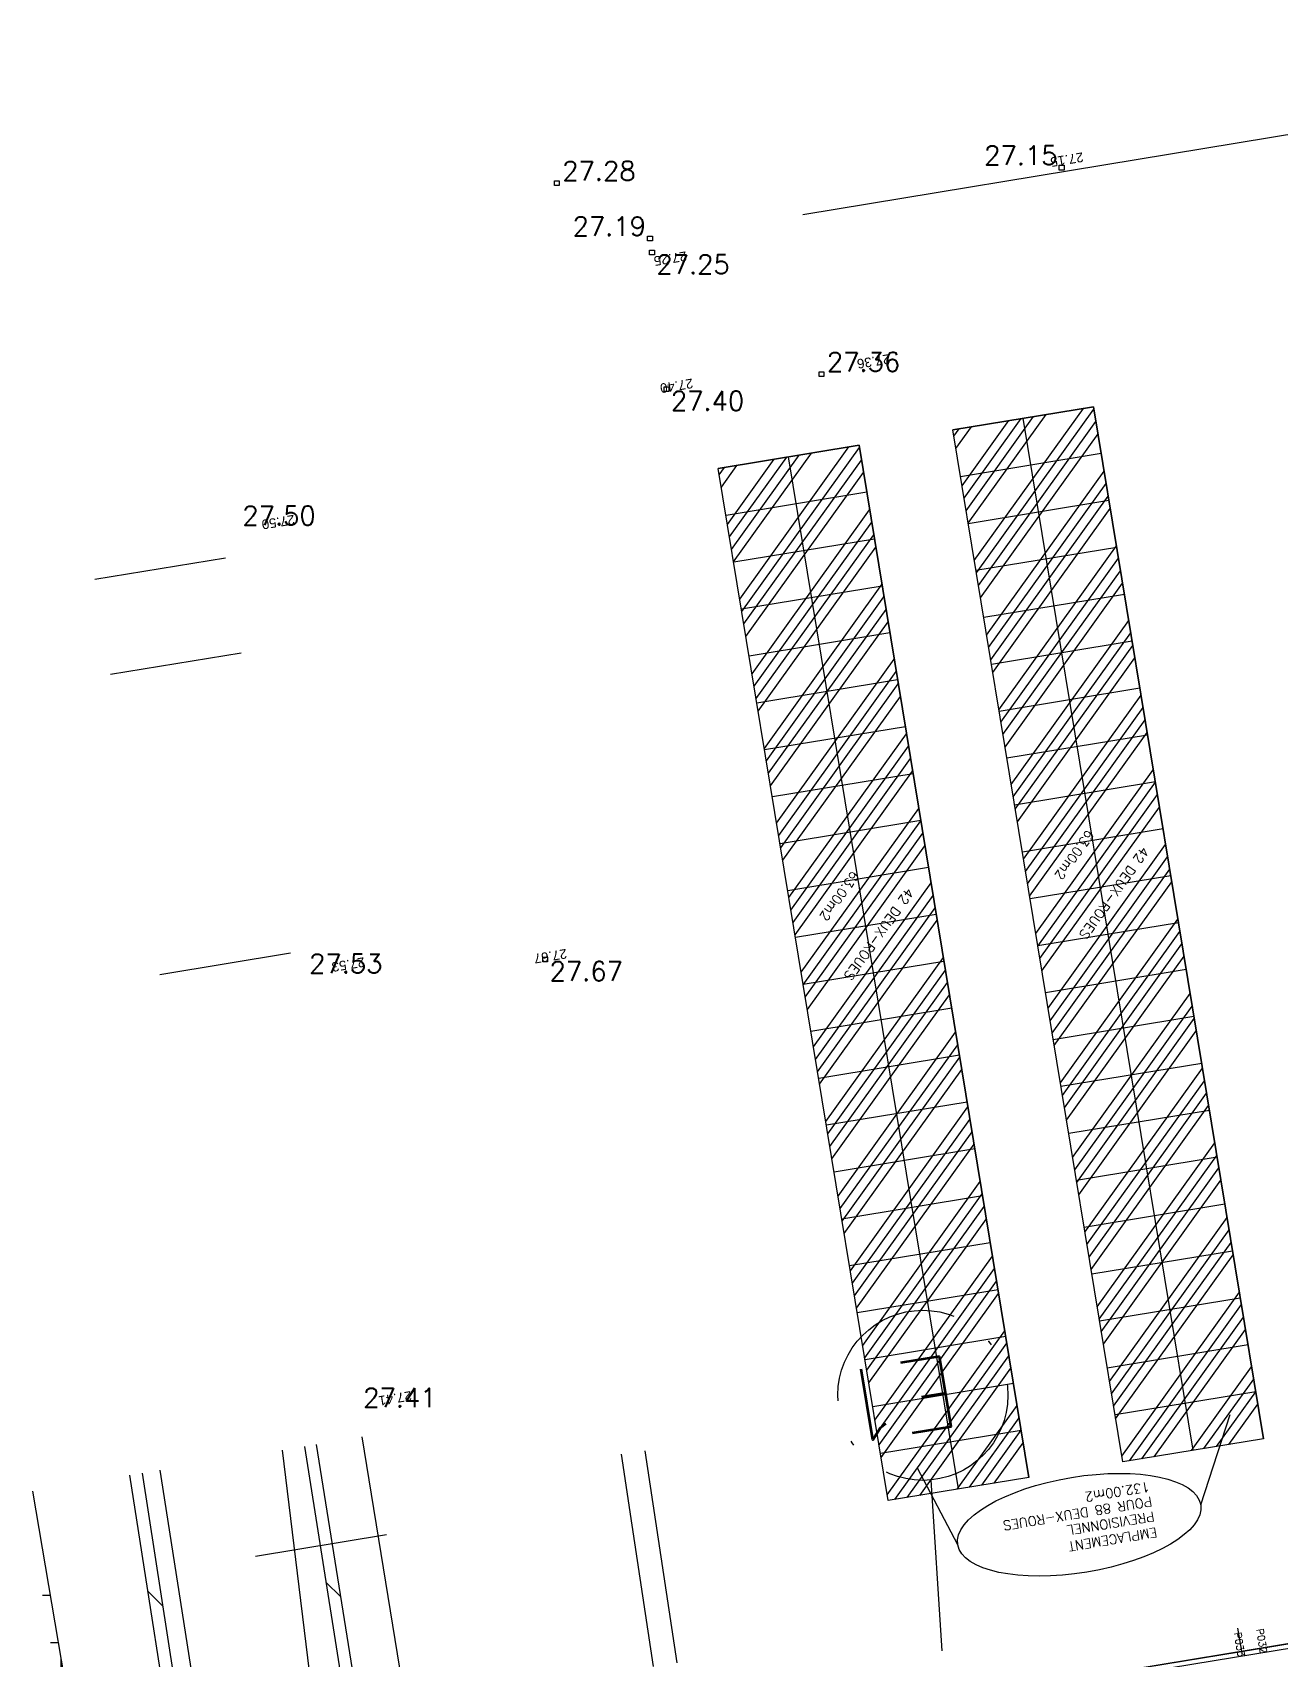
# Model space of a CAD drawing. Header units: millimetres. Extents: x 33240 to 33395, y 51607 to 51720.
# Drawn here: x 33239.53 to 33265.78, y 51666.98 to 51701.2 of the extents above; entities that cross this region are included whole.
import ezdxf
from ezdxf.enums import TextEntityAlignment as Align

# ---------------------------------------------------------------- set-up
doc = ezdxf.new("R2010")
doc.units = ezdxf.units.MM
doc.header["$LTSCALE"] = 0.3
doc.header["$MEASUREMENT"] = 0
for name, pattern in [('ACAD_ISO02W100', [15, 12, -3]), ('ACAD_ISO08W100', [36, 24, -3, 6, -3]), ('ACAD_ISO10W100', [18, 12, -3, 0, -3])]:
    doc.linetypes.add(name, pattern=pattern)
doc.layers.get('0').update_dxf_attribs({"linetype": 'CONTINUOUS'})
for name, color, linetype in [('00-TRAMES-BAT', 7, 'ACAD_ISO08W100'), ('02-MURS-PORTEUR', 1, 'CONTINUOUS'), ('05-MEN-EXT', 142, 'CONTINUOUS'), ('05-MEN-EXT-NUM', 3, 'CONTINUOUS'), ('10-ANN-ALTITUDE', 152, 'CONTINUOUS'), ('10-ANN-ALTITUDE-GEO', 152, 'CONTINUOUS'), ('11-RES-ETANCH-POLY-TEXTE', 40, 'ACAD_ISO10W100'), ('13-VOIE', 31, 'CONTINUOUS'), ('13-VOIE-TEXTE', 60, 'CONTINUOUS')]:
    doc.layers.add(name, color=color, linetype=linetype)
doc.styles.add('ANN', font='romans.shx')
doc.styles.add('NIV', font='ARIAL.TTF', dxfattribs={"height": 0.2})

# ---------------------------------------------------------------- blocks, each defined once
blk = doc.blocks.new('BL7', base_point=(1.5, 1))
blk.add_lwpolyline([(1, 0.5), (1, 1.5), (2, 1.5), (2, 0.5), (1, 0.5)])

msp = doc.modelspace()

# ---------------------------------------------------------------- hatches: boundary and pattern name
at = {"layer": '13-VOIE-TEXTE'}
h = msp.add_hatch(dxfattribs=at)
h.set_pattern_fill('ANSI34', color=256, scale=1.5, style=0)
h.set_pattern_definition([(234.3505737, (57793.3542, 108095.385), (0.914173075, -0.655677199), []), (234.3505737, (57793.0925, 108095.342), (0.914173075, -0.655677199), []), (234.3505737, (57792.8309, 108095.2989), (0.914173075, -0.655677199), []), (234.3505737, (57792.5693, 108095.2558), (0.914173075, -0.655677199), [])])
h.paths.add_polyline_path([(33265.4184, 51671.6268), (33262.4583, 51671.1394), (33258.8839, 51692.8471), (33261.844, 51693.3345)])
h = msp.add_hatch(dxfattribs=at)
h.set_pattern_fill('ANSI34', color=256, scale=1.5, style=0)
h.set_pattern_definition([(234.3505737, (57788.4206, 108094.5727), (0.914173075, -0.655677199), []), (234.3505737, (57788.159, 108094.5296), (0.914173075, -0.655677199), []), (234.3505737, (57787.8973, 108094.4865), (0.914173075, -0.655677199), []), (234.3505737, (57787.6357, 108094.4434), (0.914173075, -0.655677199), [])])
h.paths.add_polyline_path([(33260.4849, 51670.8145), (33257.5247, 51670.327), (33253.9503, 51692.0347), (33256.9104, 51692.5221)])

# ---------------------------------------------------------------- linework, layer by layer
at = {"layer": '00-TRAMES-BAT', "color": 3, "linetype": 'Continuous'}
for p, q in [((33243.5859, 51690.1507), (33240.8333, 51689.6975)), ((33243.9149, 51688.1526), (33241.1623, 51687.6994)), ((33244.9548, 51681.8377), (33242.2022, 51681.3844)), ((33246.9694, 51669.6024), (33244.2169, 51669.1492))]:
    msp.add_line(p, q, dxfattribs=at)
at = {"layer": '02-MURS-PORTEUR', "color": 8, "linetype": 'ACAD_ISO02W100'}
msp.add_line((33262.9377, 51666.8188), (33287.3226, 51670.8341), dxfattribs=at)
at = {"layer": '05-MEN-EXT'}
for p, q in [((33274.7565, 51668.7649), (33261.2886, 51666.5473)), ((33274.7728, 51668.6663), (33261.3049, 51666.4486))]:
    msp.add_line(p, q, dxfattribs=at)
at = {"layer": '05-MEN-EXT-NUM'}
msp.add_line((33264.8737, 51667.641), (33264.9601, 51667.1167), dxfattribs=at)
at = {"layer": '11-RES-ETANCH-POLY-TEXTE'}
msp.add_line((33258.4191, 51670.7584), (33258.8779, 51663.7538), dxfattribs=at)
msp.add_circle((33258.2529, 51672.5399), 1.7892, dxfattribs=at)
at = {"layer": '13-VOIE'}
for points in [[(33255.729, 51697.3755), (33278.9342, 51701.2048)], [(33252.1376, 51669.8115), (33251.9132, 51671.2991)], [(33252.4076, 51671.3736), (33252.632, 51669.8861)], [(33239.5253, 51670.5241), (33240.5968, 51664.2031), (33240.4198, 51664.1753)], [(33252.362, 51668.324), (33252.1376, 51669.8115)], [(33252.632, 51669.8861), (33252.8564, 51668.3987)], [(33246.004, 51668.3049), (33245.7033, 51668.6056)], [(33239.7352, 51668.333), (33239.8966, 51668.333)], [(33241.9509, 51668.4187), (33242.2673, 51668.1023)], [(33252.5864, 51666.8365), (33252.362, 51668.324)], [(33252.8564, 51668.3987), (33253.0807, 51666.9111)], [(33240.0661, 51667.333), (33239.8998, 51667.333)], [(33240.1207, 51667.0112), (33240.1207, 51665.9914)]]:
    msp.add_lwpolyline(points, dxfattribs=at)
for points in [[(33243.784, 51650.9386, 0.0430528), (33244.1821, 51651.1826, 0.0957821), (33244.4011, 51651.4084, 0.1232176), (33244.4475, 51651.5489, 0.0524524), (33244.4383, 51651.96), (33243.7304, 51656.3005, -0.0628223), (33243.7293, 51656.7047, -0.0948758), (33243.78, 51656.8846, -0.1365538), (33244.0134, 51657.1261, 0.0300704), (33244.1723, 51657.2429, 0.0184464), (33244.5163, 51657.5479, 0.0087442), (33244.9873, 51658.009, 0.0321987), (33246.158, 51659.3299, 0.057759), (33247.0159, 51660.8341, 0.0772355), (33247.5465, 51662.95, 0.0264485), (33247.6127, 51664.0567, 0.0407062), (33247.5499, 51664.9491), (33246.4588, 51671.6658)], [(33244.7769, 51671.3888), (33245.5929, 51664.7208, -0.0308928), (33245.6306, 51663.9972, -0.0195735), (33245.5898, 51663.0886, -0.0386931), (33245.4572, 51662.2014, -0.0635203), (33245.2197, 51661.542, -0.0265123), (33244.5267, 51660.4017, -0.0278798), (33244.1617, 51659.9285, -0.028937), (33243.2755, 51659.0196, -0.079628), (33242.224, 51658.338, -0.029595), (33241.4302, 51658.0392, -0.029595)], [(33241.5331, 51657.4142), (33242.5811, 51657.7973, 0.0600344), (33243.2508, 51658.1454, 0.0438641), (33243.9365, 51658.706, 0.0267302), (33244.7086, 51659.5262, 0.0199632), (33245.0807, 51660.0055, 0.0435618), (33245.8404, 51661.2869, 0.0490128), (33246.1054, 51662.046, 0.0540622), (33246.3537, 51664.0166, 0.0424053), (33246.3045, 51664.809), (33245.2503, 51671.4668)], [(33245.4903, 51671.5063), (33246.5585, 51664.8481, -0.0419524), (33246.6116, 51664.0383, -0.0547386), (33246.3641, 51662.0163, -0.0457466), (33246.0853, 51661.1977, -0.0494302), (33245.3045, 51659.8484, -0.0189517), (33244.927, 51659.3665, -0.0242501), (33244.1276, 51658.5133, -0.0441069), (33243.4114, 51657.9191, -0.0610577), (33242.712, 51657.5514), (33241.5792, 51657.1342)], [(33242.2034, 51670.965), (33243.2819, 51664.0574, -0.0631576), (33243.288, 51663.5205, -0.037496), (33243.162, 51662.8348, -0.0569527), (33242.9462, 51662.2701, -0.0742378), (33242.2676, 51661.3524, -0.0599132), (33241.673, 51660.874, -0.043824), (33241.0168, 51660.5494, -0.043824)], [(33240.9074, 51661.2142, 0.0030909), (33240.977, 51661.2397, 0.0501738), (33241.3199, 51661.4043, 0.1380431), (33242.3617, 51662.5183, 0.0481212), (33242.5317, 51662.9718, 0.0385297), (33242.6457, 51663.5444, 0.066283), (33242.644, 51663.9896), (33241.5689, 51670.8606)], [(33241.8343, 51670.9043), (33242.9003, 51664.0067, -0.0654036), (33242.9022, 51663.5294, -0.0381706), (33242.7816, 51662.9158, -0.0462398), (33242.6016, 51662.4258, -0.1305427), (33241.4888, 51661.1658, -0.0480912), (33241.1136, 51660.9651, -0.0142229), (33240.959, 51660.9008, -0.0142229)]]:
    msp.add_lwpolyline(points, format="xyb", dxfattribs=at)
at = {"layer": '13-VOIE-TEXTE'}
for p, q in [((33261.844, 51693.3345), (33258.8839, 51692.8471)), ((33265.4184, 51671.6268), (33261.844, 51693.3345)), ((33263.9384, 51671.3831), (33260.3639, 51693.0908)), ((33256.9104, 51692.5221), (33253.9503, 51692.0347)), ((33260.4849, 51670.8145), (33256.9104, 51692.5221)), ((33262.4583, 51671.1394), (33258.8839, 51692.8471)), ((33259.0048, 51670.5707), (33255.4304, 51692.2784)), ((33262.0065, 51692.3478), (33259.0463, 51691.8604)), ((33257.5247, 51670.327), (33253.9503, 51692.0347)), ((33257.0729, 51691.5354), (33254.1128, 51691.048)), ((33262.1689, 51691.3611), (33259.2088, 51690.8737)), ((33257.2354, 51690.5487), (33254.2752, 51690.0613)), ((33262.3314, 51690.3744), (33259.3713, 51689.8869)), ((33257.3979, 51689.562), (33254.4377, 51689.0746)), ((33262.4939, 51689.3877), (33259.5338, 51688.9002)), ((33257.5603, 51688.5753), (33254.6002, 51688.0879)), ((33262.6564, 51688.4009), (33259.6962, 51687.9135)), ((33257.7228, 51687.5886), (33254.7627, 51687.1011)), ((33262.8188, 51687.4142), (33259.8587, 51686.9268)), ((33257.8853, 51686.6019), (33254.9251, 51686.1144)), ((33262.9813, 51686.4275), (33260.0212, 51685.9401)), ((33258.0478, 51685.6151), (33255.0876, 51685.1277)), ((33263.1438, 51685.4408), (33260.1837, 51684.9534)), ((33258.2102, 51684.6284), (33255.2501, 51684.141)), ((33263.3063, 51684.4541), (33260.3461, 51683.9667)), ((33258.3727, 51683.6417), (33255.4126, 51683.1543)), ((33263.4687, 51683.4674), (33260.5086, 51682.98)), ((33258.5352, 51682.655), (33255.575, 51682.1676)), ((33263.6312, 51682.4807), (33260.6711, 51681.9932)), ((33258.6977, 51681.6683), (33255.7375, 51681.1809)), ((33263.7937, 51681.494), (33260.8336, 51681.0065)), ((33258.8601, 51680.6816), (33255.9, 51680.1942)), ((33263.9562, 51680.5072), (33260.996, 51680.0198)), ((33259.0226, 51679.6949), (33256.0625, 51679.2074)), ((33264.1186, 51679.5205), (33261.1585, 51679.0331)), ((33259.1851, 51678.7082), (33256.2249, 51678.2207)), ((33264.2811, 51678.5338), (33261.321, 51678.0464)), ((33259.3475, 51677.7214), (33256.3874, 51677.234)), ((33264.4436, 51677.5471), (33261.4834, 51677.0597)), ((33259.51, 51676.7347), (33256.5499, 51676.2473)), ((33264.6061, 51676.5604), (33261.6459, 51676.073)), ((33259.6725, 51675.748), (33256.7124, 51675.2606)), ((33264.7685, 51675.5737), (33261.8084, 51675.0863)), ((33259.835, 51674.7613), (33256.8748, 51674.2739)), ((33264.931, 51674.587), (33261.9709, 51674.0995)), ((33259.9974, 51673.7746), (33257.0373, 51673.2872)), ((33265.0935, 51673.6003), (33262.1333, 51673.1128)), ((33260.1599, 51672.7879), (33257.1998, 51672.3005)), ((33265.256, 51672.6135), (33262.2958, 51672.1261)), ((33264.0977, 51670.2384), (33264.7206, 51672.139)), ((33260.3224, 51671.8012), (33257.3623, 51671.3137)), ((33265.4184, 51671.6268), (33262.4583, 51671.1394)), ((33258.9865, 51669.3968), (33258.1377, 51671.0043)), ((33260.4849, 51670.8145), (33257.5247, 51670.327))]:
    msp.add_line(p, q, dxfattribs=at)
for points in [[(33265.4184, 51671.6268), (33262.4583, 51671.1394), (33258.8839, 51692.8471), (33261.844, 51693.3345)], [(33260.4849, 51670.8145), (33257.5247, 51670.327), (33253.9503, 51692.0347), (33256.9104, 51692.5221)]]:
    msp.add_lwpolyline(points, close=True, dxfattribs=at)
msp.add_ellipse((33261.5421, 51669.8176), major_axis=(2.5556, 0.4208), ratio=0.3895057, dxfattribs=at)

# ---------------------------------------------------------------- block references
at = {"layer": '10-ANN-ALTITUDE-GEO', "linetype": 'Continuous', "xscale": 0.09999999999854481, "yscale": 0.09999999999854481}
for p in [(33261.1727, 51698.3634), (33250.554, 51698.0358), (33250.554, 51698.0358), (33252.5147, 51696.8719), (33252.5558, 51696.5766), (33256.1213, 51694.0196), (33252.8612, 51693.7053), (33252.8612, 51693.7053), (33250.3084, 51681.7091), (33250.3084, 51681.7091)]:
    msp.add_blockref('BL7', p, dxfattribs=at)

# ---------------------------------------------------------------- texts
at = {"layer": '05-MEN-EXT-NUM', "style": 'ANN'}
for s, p in [('P033', (33264.7983, 51667.5419)), ('P032', (33265.2655, 51667.6189))]:
    msp.add_text(s, height=0.15, rotation=279.35057, dxfattribs=at).set_placement(p)
at = {"layer": '10-ANN-ALTITUDE', "style": 'NIV'}
for s, p in [('27.15', (33261.6131, 51698.6861)), ('27.25', (33253.27, 51696.6038)), ('27.36', (33257.545, 51694.442)), ('27.40', (33253.4016, 51693.928)), ('27.50', (33245.0223, 51691.0614)), ('27.67', (33250.7488, 51681.9318)), ('27.53', (33246.4962, 51681.756)), ('27.41', (33247.4825, 51672.631))]:
    msp.add_text(s, height=0.2, rotation=189.35057, dxfattribs=at).set_placement(p)
at = {"layer": '10-ANN-ALTITUDE-GEO', "linetype": 'Continuous', "style": 'ANN'}
for s, p in [('27.15', (33261.0867, 51698.4217)), ('27.19', (33252.4287, 51696.9302))]:
    msp.add_text(s, height=0.4, dxfattribs=at).set_placement(p, align=Align.RIGHT)
for s, p in [('27.28', (33250.668, 51698.0942)), ('27.25', (33252.6484, 51696.1293)), ('27.36', (33256.2353, 51694.078)), ('27.40', (33252.9538, 51693.258)), ('27.50', (33243.9393, 51690.844)), ('27.53', (33245.3432, 51681.4227)), ('27.67', (33250.401, 51681.2618)), ('27.41', (33246.4807, 51672.2909))]:
    msp.add_text(s, height=0.4, dxfattribs=at).set_placement(p)
at = {"layer": '11-RES-ETANCH-POLY-TEXTE', "style": 'ANN'}
msp.add_text(' E1', height=1.5, rotation=189.35057, dxfattribs=at).set_placement((33258.2529, 51672.5399), align=Align.MIDDLE)
at = {"layer": '13-VOIE-TEXTE', "style": 'ANN'}
for s, rotation, p in [('63.00m2', 234.41478, (33261.7118, 51684.453)), ('42 DEUX-ROUES', 234.41478, (33262.8644, 51684.0986)), ('63.00m2', 234.41478, (33256.7663, 51683.5867)), ('42 DEUX-ROUES', 234.41478, (33257.9188, 51683.2323)), ('132.00m2', 189.35057, (33263.0052, 51670.7181)), ('POUR 88 DEUX-ROUES', 189.35057, (33263.0561, 51670.4089)), ('PREVISIONNEL', 189.35057, (33263.1074, 51670.0971)), ('EMPLACEMENT', 189.35057, (33263.1627, 51669.7614))]:
    msp.add_text(s, height=0.2, rotation=rotation, dxfattribs=at).set_placement(p)

doc.saveas('drawing.dxf')
